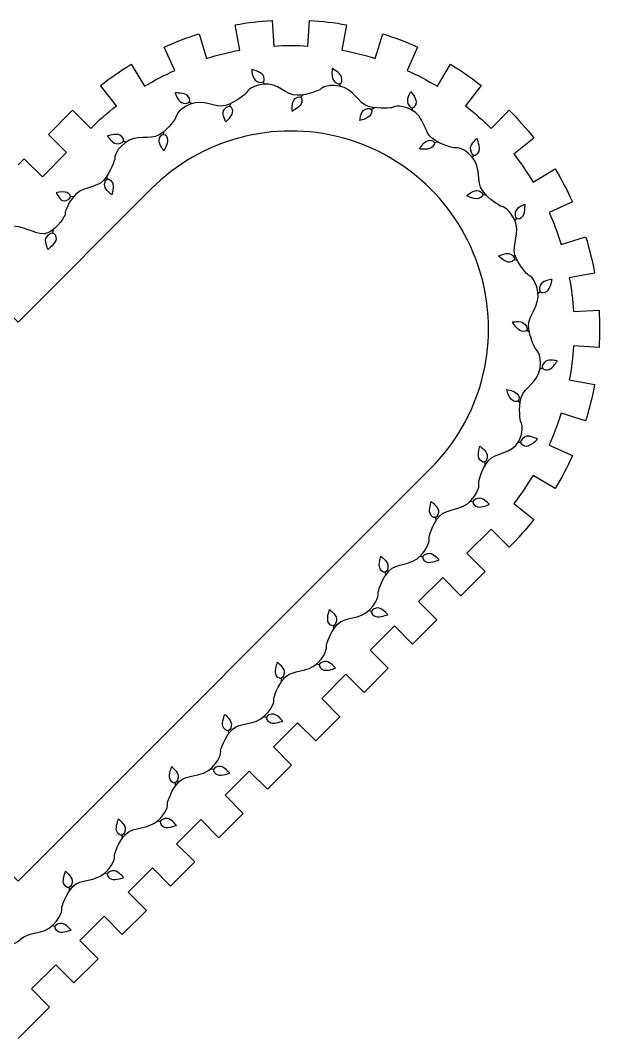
# Model space of a CAD drawing. Header units: millimetres. Extents: x 2233 to 2700, y 1079 to 1274.
# Drawn here: x 2300.9 to 2368.6, y 1154.9 to 1273.9 of the extents above; entities that cross this region are included whole.
import ezdxf

# ---------------------------------------------------------------- set-up
doc = ezdxf.new("R2010")
doc.units = ezdxf.units.MM
for name, color, linetype in [('First Vector Etch', 1, 'Continuous'), ('Second Cut', 3, 'Continuous'), ('Third Cut', 2, 'Continuous')]:
    doc.layers.add(name, color=color, linetype=linetype)

msp = doc.modelspace()

# ---------------------------------------------------------------- linework, layer by layer
at = {"layer": 'First Vector Etch'}
for points in [[(2327.93, 1268.18), (2327.93, 1268.18)], [(2337.35, 1268.31), (2337.35, 1268.31)], [(2329.46, 1266.44), (2329.24, 1266.74)], [(2338.33, 1266.19), (2338.21, 1266.54)], [(2318.97, 1265.43), (2318.97, 1265.43)], [(2333.62, 1264.92), (2333.94, 1265.23)], [(2346.55, 1265.62), (2346.55, 1265.62)], [(2320.9, 1264.17), (2320.6, 1264.4)], [(2325.34, 1263.87), (2325.52, 1264.25)], [(2341.88, 1263.52), (2342.27, 1263.73)], [(2346.75, 1263.35), (2346.74, 1263.73)], [(2332.66, 1263.3), (2332.66, 1263.3)], [(2324.9, 1262.06), (2324.9, 1262.06)], [(2340.58, 1262.21), (2340.58, 1262.21)], [(2311.07, 1260.41), (2311.07, 1260.41)], [(2317.61, 1260.56), (2317.7, 1261)], [(2354.27, 1260.12), (2354.27, 1260.12)], [(2313.25, 1259.69), (2312.88, 1259.81)], [(2349.25, 1259.66), (2349.68, 1259.73)], [(2317.65, 1258.69), (2317.65, 1258.69)], [(2347.57, 1258.89), (2347.57, 1258.89)], [(2353.76, 1257.84), (2353.89, 1258.2)], [(2311.04, 1255.32), (2311.01, 1255.77)], [(2305.08, 1253.78), (2305.08, 1253.78)], [(2307.08, 1253.28), (2306.71, 1253.32)], [(2311.58, 1253.53), (2311.58, 1253.53)], [(2353.05, 1253.42), (2353.05, 1253.42)], [(2354.93, 1253.58), (2355.37, 1253.51)], [(2359.89, 1252.43), (2359.89, 1252.43)], [(2358.71, 1250.49), (2358.92, 1250.8)], [(2304.62, 1249.07), (2304.76, 1249.49)], [(2304.12, 1247.13), (2304.12, 1247.13)], [(2356.79, 1246.37), (2356.79, 1246.37)], [(2358.61, 1246.03), (2359.02, 1245.84)], [(2363.05, 1243.64), (2363.05, 1243.64)], [(2361.39, 1242.01), (2361.68, 1242.24)], [(2358.41, 1238.67), (2358.41, 1238.67)], [(2360.09, 1237.75), (2360.42, 1237.5)], [(2363.66, 1234.14), (2363.66, 1234.14)], [(2361.61, 1233.16), (2361.95, 1233.3)], [(2357.76, 1230.77), (2357.76, 1230.77)], [(2359.08, 1229.49), (2359.31, 1229.11)], [(2359.05, 1224.61), (2359.42, 1224.62)], [(2361.35, 1224.97), (2361.35, 1224.97)], [(2354.6, 1224.16), (2354.6, 1224.16)], [(2355.17, 1222.33), (2355.22, 1221.89)], [(2348.93, 1217.69), (2348.93, 1217.69)], [(2353.47, 1217.74), (2353.83, 1217.66)], [(2355.71, 1217.36), (2355.71, 1217.36)], [(2349.43, 1215.84), (2349.46, 1215.4)], [(2343.03, 1211.3), (2343.03, 1211.3)], [(2347.6, 1211.3), (2347.96, 1211.21)], [(2349.83, 1210.87), (2349.83, 1210.87)], [(2343.52, 1209.45), (2343.57, 1209.02)], [(2337.04, 1205.07), (2337.04, 1205.07)], [(2341.6, 1204.96), (2341.96, 1204.87)], [(2343.83, 1204.48), (2343.83, 1204.48)], [(2337.49, 1203.21), (2337.51, 1202.77)], [(2330.95, 1198.91), (2330.95, 1198.91)], [(2335.51, 1198.73), (2335.87, 1198.63)], [(2331.37, 1197.05), (2331.39, 1196.6)], [(2337.73, 1198.22), (2337.73, 1198.22)], [(2324.78, 1192.81), (2324.78, 1192.81)], [(2329.35, 1192.58), (2329.7, 1192.47)], [(2331.56, 1192.04), (2331.56, 1192.04)], [(2325.19, 1190.94), (2325.2, 1190.49)], [(2318.57, 1186.71), (2318.57, 1186.71)], [(2323.13, 1186.49), (2323.49, 1186.38)], [(2325.34, 1185.95), (2325.34, 1185.95)], [(2318.97, 1184.84), (2318.99, 1184.4)], [(2312.35, 1180.61), (2312.35, 1180.61)], [(2316.92, 1180.39), (2317.28, 1180.29)], [(2319.13, 1179.85), (2319.13, 1179.85)], [(2312.76, 1178.74), (2312.78, 1178.3)], [(2306.16, 1174.49), (2306.16, 1174.49)], [(2310.72, 1174.28), (2311.08, 1174.18)], [(2312.94, 1173.75), (2312.94, 1173.75)], [(2306.57, 1172.61), (2306.59, 1172.17)], [(2304.58, 1168.13), (2304.94, 1168.03)], [(2306.8, 1167.62), (2306.8, 1167.62)]]:
    msp.add_lwpolyline(points, dxfattribs=at)
for points in [[(2327.93, 1268.18), (2327.93, 1268.18), (2327.98, 1267.24), (2328.34, 1266.92)], [(2329.25, 1267.53), (2328.99, 1267.92), (2327.93, 1268.18), (2327.93, 1268.18)], [(2329.27, 1266.72), (2329.47, 1266.86), (2329.41, 1267.28), (2329.25, 1267.53)], [(2337.35, 1268.31), (2337.35, 1268.31), (2337.21, 1267.38), (2337.45, 1266.97)], [(2338.44, 1267.29), (2338.31, 1267.74), (2337.35, 1268.31), (2337.35, 1268.31)], [(2338.23, 1266.51), (2338.46, 1266.59), (2338.53, 1267), (2338.44, 1267.29)], [(2329.29, 1266.45), (2327.56, 1266.23), (2327.28, 1265.4), (2327.28, 1265.4)], [(2328.34, 1266.92), (2328.58, 1266.71), (2329.06, 1266.57), (2329.27, 1266.72)], [(2333.24, 1265.16), (2331.95, 1265.15), (2331.02, 1266.66), (2329.29, 1266.45)], [(2338.17, 1266.24), (2336.45, 1266.52), (2335.94, 1265.84), (2335.94, 1265.84)], [(2337.45, 1266.97), (2337.61, 1266.69), (2337.99, 1266.42), (2338.23, 1266.51)], [(2341.59, 1263.85), (2340.35, 1264.21), (2339.88, 1265.96), (2338.17, 1266.24)], [(2320.4, 1265.16), (2320.06, 1265.47), (2318.97, 1265.43), (2318.97, 1265.43)], [(2318.97, 1265.43), (2318.97, 1265.43), (2319.27, 1264.54), (2319.7, 1264.32)], [(2320.64, 1264.38), (2320.8, 1264.58), (2320.63, 1264.96), (2320.4, 1265.16)], [(2327.28, 1265.4), (2327.28, 1265.4), (2326.11, 1264.34), (2324.87, 1263.98)], [(2332.85, 1264.61), (2333.05, 1264.86), (2333.43, 1265.07), (2333.65, 1264.94)], [(2335.94, 1265.84), (2335.94, 1265.84), (2334.53, 1265.17), (2333.24, 1265.16)], [(2333.65, 1264.94), (2333.86, 1264.81), (2333.84, 1264.39), (2333.7, 1264.13)], [(2346.55, 1265.62), (2346.55, 1265.62), (2346.04, 1264.83), (2346.14, 1264.36)], [(2347.18, 1264.38), (2347.19, 1264.84), (2346.55, 1265.62), (2346.55, 1265.62)], [(2320.73, 1264.12), (2319.12, 1263.46), (2319.07, 1262.57), (2319.07, 1262.57)], [(2319.7, 1264.32), (2319.98, 1264.18), (2320.48, 1264.18), (2320.64, 1264.38)], [(2324.87, 1263.98), (2323.63, 1263.62), (2322.34, 1264.79), (2320.73, 1264.12)], [(2324.64, 1263.34), (2324.77, 1263.64), (2325.11, 1263.95), (2325.36, 1263.89)], [(2325.36, 1263.89), (2325.6, 1263.84), (2325.71, 1263.43), (2325.66, 1263.13)], [(2332.66, 1263.3), (2332.66, 1263.3), (2332.55, 1264.24), (2332.85, 1264.61)], [(2333.7, 1264.13), (2333.48, 1263.72), (2332.66, 1263.3), (2332.66, 1263.3)], [(2341.05, 1263.44), (2341.32, 1263.62), (2341.73, 1263.72), (2341.91, 1263.53)], [(2344.36, 1263.72), (2344.36, 1263.72), (2342.83, 1263.49), (2341.59, 1263.85)], [(2346.61, 1263.45), (2345.06, 1264.24), (2344.36, 1263.72), (2344.36, 1263.72)], [(2346.14, 1264.36), (2346.21, 1264.05), (2346.49, 1263.68), (2346.75, 1263.69)], [(2346.75, 1263.69), (2347, 1263.7), (2347.18, 1264.07), (2347.18, 1264.38)], [(2319.07, 1262.57), (2319.07, 1262.57), (2318.23, 1261.21), (2317.12, 1260.55)], [(2324.9, 1262.06), (2324.9, 1262.06), (2324.45, 1262.9), (2324.64, 1263.34)], [(2325.66, 1263.13), (2325.58, 1262.68), (2324.9, 1262.06), (2324.9, 1262.06)], [(2340.58, 1262.21), (2340.58, 1262.21), (2340.66, 1263.17), (2341.05, 1263.44)], [(2341.71, 1262.74), (2341.39, 1262.41), (2340.58, 1262.21), (2340.58, 1262.21)], [(2341.91, 1263.53), (2342.07, 1263.35), (2341.93, 1262.95), (2341.71, 1262.74)], [(2349.06, 1260.1), (2348.04, 1260.89), (2348.16, 1262.67), (2346.61, 1263.45)], [(2312.52, 1260.52), (2312.11, 1260.73), (2311.07, 1260.41), (2311.07, 1260.41)], [(2311.07, 1260.41), (2311.07, 1260.41), (2311.59, 1259.62), (2312.06, 1259.52)], [(2312.92, 1259.8), (2313.01, 1260.04), (2312.79, 1260.39), (2312.52, 1260.52)], [(2317.12, 1260.55), (2316.02, 1259.89), (2314.43, 1260.69), (2313.08, 1259.58)], [(2317.11, 1259.9), (2317.14, 1260.22), (2317.36, 1260.58), (2317.62, 1260.59)], [(2317.62, 1260.59), (2317.87, 1260.6), (2318.08, 1260.24), (2318.1, 1259.94)], [(2354.27, 1260.12), (2354.27, 1260.12), (2353.54, 1259.52), (2353.49, 1259.05)], [(2354.54, 1258.64), (2354.71, 1259.07), (2354.27, 1260.12), (2354.27, 1260.12)], [(2313.08, 1259.58), (2311.74, 1258.48), (2311.91, 1257.66), (2311.91, 1257.66)], [(2312.06, 1259.52), (2312.37, 1259.46), (2312.82, 1259.57), (2312.92, 1259.8)], [(2317.65, 1258.69), (2317.65, 1258.69), (2317.06, 1259.42), (2317.11, 1259.9)], [(2318.1, 1259.94), (2318.14, 1259.48), (2317.65, 1258.69), (2317.65, 1258.69)], [(2347.57, 1258.89), (2347.57, 1258.89), (2348.02, 1259.73), (2348.47, 1259.86)], [(2348.84, 1258.97), (2348.43, 1258.76), (2347.57, 1258.89), (2347.57, 1258.89)], [(2348.47, 1259.86), (2348.78, 1259.96), (2349.17, 1259.89), (2349.28, 1259.66)], [(2349.28, 1259.66), (2349.38, 1259.43), (2349.12, 1259.1), (2348.84, 1258.97)], [(2351.64, 1259.02), (2351.64, 1259.02), (2350.08, 1259.32), (2349.06, 1260.1)], [(2353.67, 1257.99), (2352.5, 1259.28), (2351.64, 1259.02), (2351.64, 1259.02)], [(2353.49, 1259.05), (2353.46, 1258.73), (2353.64, 1258.24), (2353.88, 1258.16)], [(2354.91, 1254.02), (2354.15, 1255.07), (2354.84, 1256.7), (2353.67, 1257.99)], [(2353.88, 1258.16), (2354.12, 1258.08), (2354.42, 1258.36), (2354.54, 1258.64)], [(2311.91, 1257.66), (2311.91, 1257.66), (2311.45, 1256.17), (2310.59, 1255.21)], [(2310.74, 1254.55), (2310.69, 1254.86), (2310.79, 1255.28), (2311.04, 1255.36)], [(2311.04, 1255.36), (2311.28, 1255.43), (2311.57, 1255.14), (2311.68, 1254.85)], [(2310.59, 1255.21), (2309.73, 1254.25), (2307.96, 1254.58), (2306.96, 1253.15)], [(2311.58, 1253.53), (2311.58, 1253.53), (2310.81, 1254.08), (2310.74, 1254.55)], [(2311.68, 1254.85), (2311.83, 1254.42), (2311.58, 1253.53), (2311.58, 1253.53)], [(2306.13, 1253.85), (2305.67, 1253.92), (2305.08, 1253.78), (2305.08, 1253.78)], [(2305.08, 1253.78), (2305.08, 1253.78), (2305.52, 1252.78), (2306, 1252.82)], [(2306.96, 1253.15), (2305.97, 1251.73), (2306.12, 1251.2), (2306.12, 1251.2)], [(2306, 1252.82), (2306.32, 1252.84), (2306.72, 1253.07), (2306.75, 1253.32)], [(2306.75, 1253.32), (2306.78, 1253.57), (2306.43, 1253.81), (2306.13, 1253.85)], [(2353.05, 1253.42), (2353.05, 1253.42), (2353.75, 1254.05), (2354.23, 1254.02)], [(2354.32, 1253.07), (2353.86, 1253.02), (2353.05, 1253.42), (2353.05, 1253.42)], [(2354.23, 1254.02), (2354.55, 1254.01), (2354.94, 1253.83), (2354.96, 1253.57)], [(2354.96, 1253.57), (2354.98, 1253.33), (2354.62, 1253.1), (2354.32, 1253.07)], [(2357.02, 1252.21), (2357.02, 1252.21), (2355.66, 1252.98), (2354.91, 1254.02)], [(2358.65, 1250.65), (2357.87, 1252.21), (2357.02, 1252.21), (2357.02, 1252.21)], [(2359.89, 1252.43), (2359.89, 1252.43), (2359.01, 1252.1), (2358.81, 1251.66)], [(2359.66, 1251.06), (2359.94, 1251.42), (2359.89, 1252.43), (2359.89, 1252.43)], [(2306.12, 1251.2), (2306.12, 1251.2), (2305.29, 1249.59), (2304.1, 1249.1)], [(2358.71, 1246.5), (2358.31, 1247.73), (2359.43, 1249.1), (2358.65, 1250.65)], [(2358.81, 1251.66), (2358.68, 1251.37), (2358.69, 1250.91), (2358.9, 1250.76)], [(2358.9, 1250.76), (2359.11, 1250.62), (2359.48, 1250.81), (2359.66, 1251.06)], [(2304.1, 1249.1), (2302.9, 1248.62), (2301.8, 1249.77), (2300.07, 1249.88)], [(2304.12, 1247.13), (2304.12, 1247.13), (2303.71, 1247.98), (2303.87, 1248.43)], [(2303.87, 1248.43), (2303.98, 1248.74), (2304.38, 1249.11), (2304.63, 1249.1)], [(2305.05, 1248.39), (2305.04, 1247.93), (2304.12, 1247.13), (2304.12, 1247.13)], [(2304.63, 1249.1), (2304.88, 1249.08), (2305.05, 1248.7), (2305.05, 1248.39)], [(2356.79, 1246.37), (2356.79, 1246.37), (2357.63, 1246.79), (2358.09, 1246.65)], [(2357.89, 1245.68), (2357.44, 1245.75), (2356.79, 1246.37), (2356.79, 1246.37)], [(2358.64, 1246.01), (2358.59, 1245.76), (2358.2, 1245.64), (2357.89, 1245.68)], [(2358.09, 1246.65), (2358.39, 1246.55), (2358.69, 1246.26), (2358.64, 1246.01)], [(2360.25, 1244.16), (2360.25, 1244.16), (2359.11, 1245.28), (2358.71, 1246.5)], [(2361.39, 1242.19), (2361.11, 1243.9), (2360.25, 1244.16), (2360.25, 1244.16)], [(2363.05, 1243.64), (2363.05, 1243.64), (2362.11, 1243.54), (2361.81, 1243.17)], [(2362.47, 1242.27), (2362.85, 1242.53), (2363.05, 1243.64), (2363.05, 1243.64)], [(2361.81, 1243.17), (2361.61, 1242.92), (2361.5, 1242.42), (2361.66, 1242.21)], [(2361.66, 1242.21), (2361.81, 1242.02), (2362.22, 1242.09), (2362.47, 1242.27)], [(2360.3, 1238.18), (2360.23, 1239.47), (2361.67, 1240.47), (2361.39, 1242.19)], [(2358.41, 1238.67), (2358.41, 1238.67), (2359.34, 1238.83), (2359.73, 1238.55)], [(2359.3, 1237.69), (2358.88, 1237.9), (2358.41, 1238.67), (2358.41, 1238.67)], [(2360.11, 1237.72), (2360, 1237.5), (2359.57, 1237.56), (2359.3, 1237.69)], [(2359.73, 1238.55), (2359.99, 1238.36), (2360.22, 1237.95), (2360.11, 1237.72)], [(2361.12, 1235.52), (2361.12, 1235.52), (2360.38, 1236.9), (2360.3, 1238.18)], [(2361.65, 1233.32), (2361.84, 1235.05), (2361.12, 1235.52), (2361.12, 1235.52)], [(2362.34, 1234.08), (2362.07, 1233.91), (2361.82, 1233.52), (2361.92, 1233.28)], [(2363.66, 1234.14), (2363.66, 1234.14), (2362.74, 1234.34), (2362.34, 1234.08)], [(2362.72, 1233.11), (2363.15, 1233.27), (2363.66, 1234.14), (2363.66, 1234.14)], [(2359.43, 1229.83), (2359.79, 1231.07), (2361.47, 1231.59), (2361.65, 1233.32)], [(2361.92, 1233.28), (2362.02, 1233.05), (2362.43, 1233.01), (2362.72, 1233.11)], [(2357.76, 1230.77), (2357.76, 1230.77), (2358.69, 1230.66), (2358.99, 1230.29)], [(2358.29, 1229.61), (2357.95, 1229.92), (2357.76, 1230.77), (2357.76, 1230.77)], [(2359.09, 1229.46), (2358.92, 1229.28), (2358.52, 1229.41), (2358.29, 1229.61)], [(2358.99, 1230.29), (2359.19, 1230.04), (2359.28, 1229.64), (2359.09, 1229.46)], [(2359.37, 1227.03), (2359.37, 1227.03), (2359.07, 1228.59), (2359.43, 1229.83)], [(2359.15, 1224.75), (2359.94, 1226.3), (2359.37, 1227.03), (2359.37, 1227.03)], [(2355.62, 1222.5), (2356.46, 1223.48), (2358.35, 1223.21), (2359.15, 1224.75)], [(2360.07, 1225.31), (2359.76, 1225.22), (2359.38, 1224.87), (2359.38, 1224.62)], [(2359.38, 1224.62), (2359.39, 1224.37), (2359.77, 1224.18), (2360.07, 1224.18)], [(2361.35, 1224.97), (2361.35, 1224.97), (2360.53, 1225.44), (2360.07, 1225.31)], [(2360.07, 1224.18), (2360.53, 1224.17), (2361.35, 1224.97), (2361.35, 1224.97)], [(2354.5, 1222.77), (2354.31, 1223.19), (2354.6, 1224.16), (2354.6, 1224.16)], [(2354.6, 1224.16), (2354.6, 1224.16), (2355.38, 1223.63), (2355.46, 1223.16)], [(2354.48, 1219.92), (2354.48, 1219.92), (2354.78, 1221.52), (2355.62, 1222.5)], [(2355.17, 1222.3), (2354.93, 1222.21), (2354.62, 1222.49), (2354.5, 1222.77)], [(2355.46, 1223.16), (2355.52, 1222.84), (2355.41, 1222.39), (2355.17, 1222.3)], [(2353.6, 1217.85), (2354.75, 1219.15), (2354.48, 1219.92), (2354.48, 1219.92)], [(2348.78, 1216.3), (2348.61, 1216.74), (2348.93, 1217.69), (2348.93, 1217.69)], [(2348.93, 1217.69), (2348.93, 1217.69), (2349.69, 1217.13), (2349.76, 1216.66)], [(2349.89, 1215.99), (2350.77, 1216.94), (2352.45, 1216.55), (2353.6, 1217.85)], [(2353.8, 1217.66), (2353.74, 1217.42), (2354.06, 1217.14), (2354.35, 1217.06)], [(2354.6, 1218.07), (2354.28, 1218.09), (2353.85, 1217.91), (2353.8, 1217.66)], [(2354.35, 1217.06), (2354.8, 1216.94), (2355.71, 1217.36), (2355.71, 1217.36)], [(2355.71, 1217.36), (2355.71, 1217.36), (2355.08, 1218.05), (2354.6, 1218.07)], [(2349.43, 1215.81), (2349.19, 1215.73), (2348.89, 1216.02), (2348.78, 1216.3)], [(2349.76, 1216.66), (2349.8, 1216.34), (2349.67, 1215.89), (2349.43, 1215.81)], [(2348.65, 1213.45), (2348.65, 1213.45), (2349.02, 1215.05), (2349.89, 1215.99)], [(2347.73, 1211.41), (2348.91, 1212.68), (2348.65, 1213.45), (2348.65, 1213.45)], [(2343.99, 1209.6), (2344.86, 1210.55), (2346.55, 1210.13), (2347.73, 1211.41)], [(2348.74, 1211.61), (2348.42, 1211.63), (2347.98, 1211.46), (2347.92, 1211.21)], [(2349.83, 1210.87), (2349.83, 1210.87), (2349.21, 1211.58), (2348.74, 1211.61)], [(2342.9, 1209.94), (2342.74, 1210.38), (2343.03, 1211.3), (2343.03, 1211.3)], [(2343.03, 1211.3), (2343.03, 1211.3), (2343.78, 1210.74), (2343.85, 1210.26)], [(2343.85, 1210.26), (2343.9, 1209.95), (2343.76, 1209.5), (2343.52, 1209.42)], [(2347.92, 1211.21), (2347.86, 1210.97), (2348.17, 1210.69), (2348.46, 1210.6)], [(2348.46, 1210.6), (2348.9, 1210.47), (2349.83, 1210.87), (2349.83, 1210.87)], [(2342.71, 1207.09), (2342.71, 1207.09), (2343.11, 1208.65), (2343.99, 1209.6)], [(2343.52, 1209.42), (2343.28, 1209.34), (2343, 1209.66), (2342.9, 1209.94)], [(2341.74, 1205.07), (2342.95, 1206.32), (2342.71, 1207.09), (2342.71, 1207.09)], [(2336.85, 1203.69), (2336.69, 1204.12), (2337.04, 1205.07), (2337.04, 1205.07)], [(2337.04, 1205.07), (2337.04, 1205.07), (2337.78, 1204.49), (2337.84, 1204.02)], [(2337.96, 1203.35), (2338.85, 1204.28), (2340.53, 1203.82), (2341.74, 1205.07)], [(2341.93, 1204.87), (2341.86, 1204.63), (2342.16, 1204.34), (2342.45, 1204.25)], [(2342.75, 1205.25), (2342.43, 1205.28), (2341.99, 1205.12), (2341.93, 1204.87)], [(2342.45, 1204.25), (2342.89, 1204.11), (2343.83, 1204.48), (2343.83, 1204.48)], [(2343.83, 1204.48), (2343.83, 1204.48), (2343.22, 1205.21), (2342.75, 1205.25)], [(2336.65, 1200.85), (2336.65, 1200.85), (2337.06, 1202.42), (2337.96, 1203.35)], [(2337.49, 1203.18), (2337.25, 1203.11), (2336.95, 1203.4), (2336.85, 1203.69)], [(2337.84, 1204.02), (2337.88, 1203.7), (2337.73, 1203.26), (2337.49, 1203.18)], [(2335.65, 1198.84), (2336.88, 1200.07), (2336.65, 1200.85), (2336.65, 1200.85)], [(2330.74, 1197.53), (2330.58, 1197.97), (2330.95, 1198.91), (2330.95, 1198.91)], [(2330.95, 1198.91), (2330.95, 1198.91), (2331.68, 1198.32), (2331.73, 1197.85)], [(2331.84, 1197.18), (2332.75, 1198.09), (2334.42, 1197.61), (2335.65, 1198.84)], [(2335.83, 1198.63), (2335.76, 1198.39), (2336.06, 1198.1), (2336.35, 1198)], [(2336.66, 1199), (2336.34, 1199.03), (2335.9, 1198.88), (2335.83, 1198.63)], [(2337.73, 1198.22), (2337.73, 1198.22), (2337.14, 1198.95), (2336.66, 1199)], [(2330.5, 1194.69), (2330.5, 1194.69), (2330.93, 1196.27), (2331.84, 1197.18)], [(2331.37, 1197.02), (2331.13, 1196.95), (2330.83, 1197.25), (2330.74, 1197.53)], [(2331.73, 1197.85), (2331.76, 1197.53), (2331.61, 1197.09), (2331.37, 1197.02)], [(2336.35, 1198), (2336.79, 1197.85), (2337.73, 1198.22), (2337.73, 1198.22)], [(2329.48, 1192.68), (2330.73, 1193.9), (2330.5, 1194.69), (2330.5, 1194.69)], [(2324.56, 1191.43), (2324.41, 1191.87), (2324.78, 1192.81), (2324.78, 1192.81)], [(2324.78, 1192.81), (2324.78, 1192.81), (2325.51, 1192.21), (2325.55, 1191.73)], [(2325.65, 1191.06), (2326.58, 1191.97), (2328.24, 1191.46), (2329.48, 1192.68)], [(2329.66, 1192.48), (2329.59, 1192.24), (2329.89, 1191.95), (2330.18, 1191.84)], [(2330.5, 1192.83), (2330.18, 1192.87), (2329.74, 1192.72), (2329.66, 1192.48)], [(2331.56, 1192.04), (2331.56, 1192.04), (2330.97, 1192.78), (2330.5, 1192.83)], [(2325.18, 1190.91), (2324.94, 1190.84), (2324.65, 1191.14), (2324.56, 1191.43)], [(2325.55, 1191.73), (2325.58, 1191.41), (2325.43, 1190.98), (2325.18, 1190.91)], [(2330.18, 1191.84), (2330.61, 1191.69), (2331.56, 1192.04), (2331.56, 1192.04)], [(2324.29, 1188.59), (2324.29, 1188.59), (2324.73, 1190.16), (2325.65, 1191.06)], [(2323.27, 1186.59), (2324.51, 1187.81), (2324.29, 1188.59), (2324.29, 1188.59)], [(2318.34, 1185.34), (2318.2, 1185.78), (2318.57, 1186.71), (2318.57, 1186.71)], [(2318.57, 1186.71), (2318.57, 1186.71), (2319.3, 1186.11), (2319.34, 1185.64)], [(2319.44, 1184.97), (2320.36, 1185.87), (2322.03, 1185.37), (2323.27, 1186.59)], [(2323.45, 1186.38), (2323.38, 1186.15), (2323.67, 1185.85), (2323.96, 1185.75)], [(2324.28, 1186.74), (2323.97, 1186.78), (2323.53, 1186.63), (2323.45, 1186.38)], [(2325.34, 1185.95), (2325.34, 1185.95), (2324.76, 1186.69), (2324.28, 1186.74)], [(2318.97, 1184.81), (2318.73, 1184.74), (2318.44, 1185.05), (2318.34, 1185.34)], [(2319.34, 1185.64), (2319.37, 1185.32), (2319.22, 1184.88), (2318.97, 1184.81)], [(2323.96, 1185.75), (2324.4, 1185.6), (2325.34, 1185.95), (2325.34, 1185.95)], [(2318.08, 1182.49), (2318.08, 1182.49), (2318.52, 1184.07), (2319.44, 1184.97)], [(2317.06, 1180.5), (2318.3, 1181.71), (2318.08, 1182.49), (2318.08, 1182.49)], [(2312.13, 1179.23), (2311.98, 1179.67), (2312.35, 1180.61), (2312.35, 1180.61)], [(2312.35, 1180.61), (2312.35, 1180.61), (2313.08, 1180.01), (2313.13, 1179.54)], [(2313.23, 1178.87), (2314.15, 1179.77), (2315.81, 1179.28), (2317.06, 1180.5)], [(2318.07, 1180.65), (2317.75, 1180.68), (2317.31, 1180.54), (2317.24, 1180.29)], [(2319.13, 1179.85), (2319.13, 1179.85), (2318.54, 1180.59), (2318.07, 1180.65)], [(2312.76, 1178.71), (2312.52, 1178.64), (2312.23, 1178.94), (2312.13, 1179.23)], [(2313.13, 1179.54), (2313.16, 1179.22), (2313.01, 1178.78), (2312.76, 1178.71)], [(2317.24, 1180.29), (2317.16, 1180.05), (2317.46, 1179.76), (2317.75, 1179.65)], [(2317.75, 1179.65), (2318.18, 1179.5), (2319.13, 1179.85), (2319.13, 1179.85)], [(2311.88, 1176.39), (2311.88, 1176.39), (2312.31, 1177.96), (2313.23, 1178.87)], [(2310.86, 1174.39), (2312.1, 1175.61), (2311.88, 1176.39), (2311.88, 1176.39)], [(2305.93, 1173.09), (2305.78, 1173.53), (2306.16, 1174.49), (2306.16, 1174.49)], [(2306.16, 1174.49), (2306.16, 1174.49), (2306.87, 1173.89), (2306.93, 1173.41)], [(2311.88, 1174.54), (2311.56, 1174.58), (2311.12, 1174.43), (2311.04, 1174.18)], [(2312.94, 1173.75), (2312.94, 1173.75), (2312.35, 1174.49), (2311.88, 1174.54)], [(2306.93, 1173.41), (2306.96, 1173.09), (2306.81, 1172.65), (2306.56, 1172.58)], [(2307.04, 1172.74), (2307.94, 1173.66), (2309.62, 1173.16), (2310.86, 1174.39)], [(2311.04, 1174.18), (2310.97, 1173.94), (2311.27, 1173.65), (2311.56, 1173.55)], [(2311.56, 1173.55), (2311.99, 1173.4), (2312.94, 1173.75), (2312.94, 1173.75)], [(2305.71, 1170.25), (2305.71, 1170.25), (2306.13, 1171.83), (2307.04, 1172.74)], [(2306.56, 1172.58), (2306.33, 1172.51), (2306.03, 1172.81), (2305.93, 1173.09)], [(2304.72, 1168.23), (2305.94, 1169.47), (2305.71, 1170.25), (2305.71, 1170.25)], [(2300.91, 1166.56), (2301.82, 1167.47), (2303.49, 1167), (2304.72, 1168.23)], [(2304.9, 1168.03), (2304.83, 1167.79), (2305.13, 1167.5), (2305.42, 1167.4)], [(2305.73, 1168.4), (2305.41, 1168.43), (2304.97, 1168.28), (2304.9, 1168.03)], [(2305.42, 1167.4), (2305.86, 1167.26), (2306.8, 1167.62), (2306.8, 1167.62)], [(2306.8, 1167.62), (2306.8, 1167.62), (2306.2, 1168.35), (2305.73, 1168.4)], [(2299.55, 1166.24), (2299.55, 1166.24), (2300.01, 1165.64), (2300.91, 1166.56)]]:
    msp.add_open_spline(points, degree=3, dxfattribs=at)
at = {"layer": 'Second Cut'}
msp.add_lwpolyline([(2285.06, 1254.22, 1), (2252.39, 1221.54), (2300.62, 1173.31), (2348.85, 1221.54, 1), (2316.17, 1254.22), (2300.62, 1238.66)], format="xyb", close=True, dxfattribs=at)
at = {"layer": 'Third Cut'}
msp.add_lwpolyline([(2300.62, 1257.05), (2301.33, 1257.75), (2303.45, 1255.63), (2306.28, 1258.46), (2304.15, 1260.58), (2306.98, 1263.41), (2309.1, 1261.29, -0.030217), (2312.1, 1263.94), (2310.25, 1266.3, -0.030217), (2313.83, 1268.78), (2315.39, 1266.21, -0.030217), (2318.93, 1268.07), (2317.69, 1270.8, -0.030217), (2321.77, 1272.35), (2322.66, 1269.48, -0.030217), (2326.54, 1270.44), (2326, 1273.39, -0.030217), (2330.33, 1273.92), (2330.51, 1270.92, -0.030217), (2334.51, 1270.92), (2334.69, 1273.92, -0.030217), (2339.02, 1273.39), (2338.48, 1270.44, -0.030217), (2342.36, 1269.48), (2343.25, 1272.35, -0.030217), (2347.33, 1270.8), (2346.1, 1268.07, -0.030217), (2349.64, 1266.21), (2351.19, 1268.78, -0.030217), (2354.78, 1266.3), (2352.93, 1263.94, -0.030217), (2355.92, 1261.29), (2358.04, 1263.41, -0.030217), (2360.93, 1260.15), (2358.57, 1258.3, -0.030217), (2360.84, 1255.01), (2363.41, 1256.56, -0.030217), (2365.44, 1252.7), (2362.7, 1251.47, -0.030217), (2364.12, 1247.73), (2366.98, 1248.62, -0.030217), (2368.02, 1244.39), (2365.07, 1243.85, -0.030217), (2365.56, 1239.88), (2368.55, 1240.06, -0.030217), (2368.55, 1235.7), (2365.56, 1235.88, -0.030217), (2365.07, 1231.91), (2368.02, 1231.37, -0.030217), (2366.98, 1227.14), (2364.12, 1228.03, -0.030217), (2362.7, 1224.29), (2365.44, 1223.06, -0.030217), (2363.41, 1219.2), (2360.84, 1220.75, -0.030217), (2358.57, 1217.46), (2360.93, 1215.61, -0.030217), (2358.04, 1212.35), (2355.92, 1214.47), (2353.09, 1211.64), (2355.21, 1209.52), (2352.38, 1206.69), (2350.26, 1208.81), (2347.43, 1205.99), (2349.56, 1203.87), (2346.73, 1201.04), (2344.61, 1203.16), (2341.78, 1200.33), (2343.9, 1198.21), (2341.07, 1195.38), (2338.95, 1197.5), (2336.12, 1194.67), (2338.24, 1192.55), (2335.41, 1189.72), (2333.29, 1191.84), (2330.46, 1189.02), (2332.59, 1186.89), (2329.76, 1184.07), (2327.64, 1186.19), (2324.81, 1183.36), (2326.93, 1181.24), (2324.1, 1178.41), (2321.98, 1180.53), (2319.15, 1177.7), (2321.27, 1175.58), (2318.44, 1172.75), (2316.32, 1174.87), (2313.49, 1172.05), (2315.61, 1169.92), (2312.79, 1167.1), (2310.67, 1169.22), (2307.84, 1166.39), (2309.96, 1164.27), (2307.13, 1161.44), (2305.01, 1163.56), (2302.18, 1160.73), (2304.3, 1158.61), (2300.62, 1154.93)], format="xyb", dxfattribs=at)

doc.saveas('drawing.dxf')
